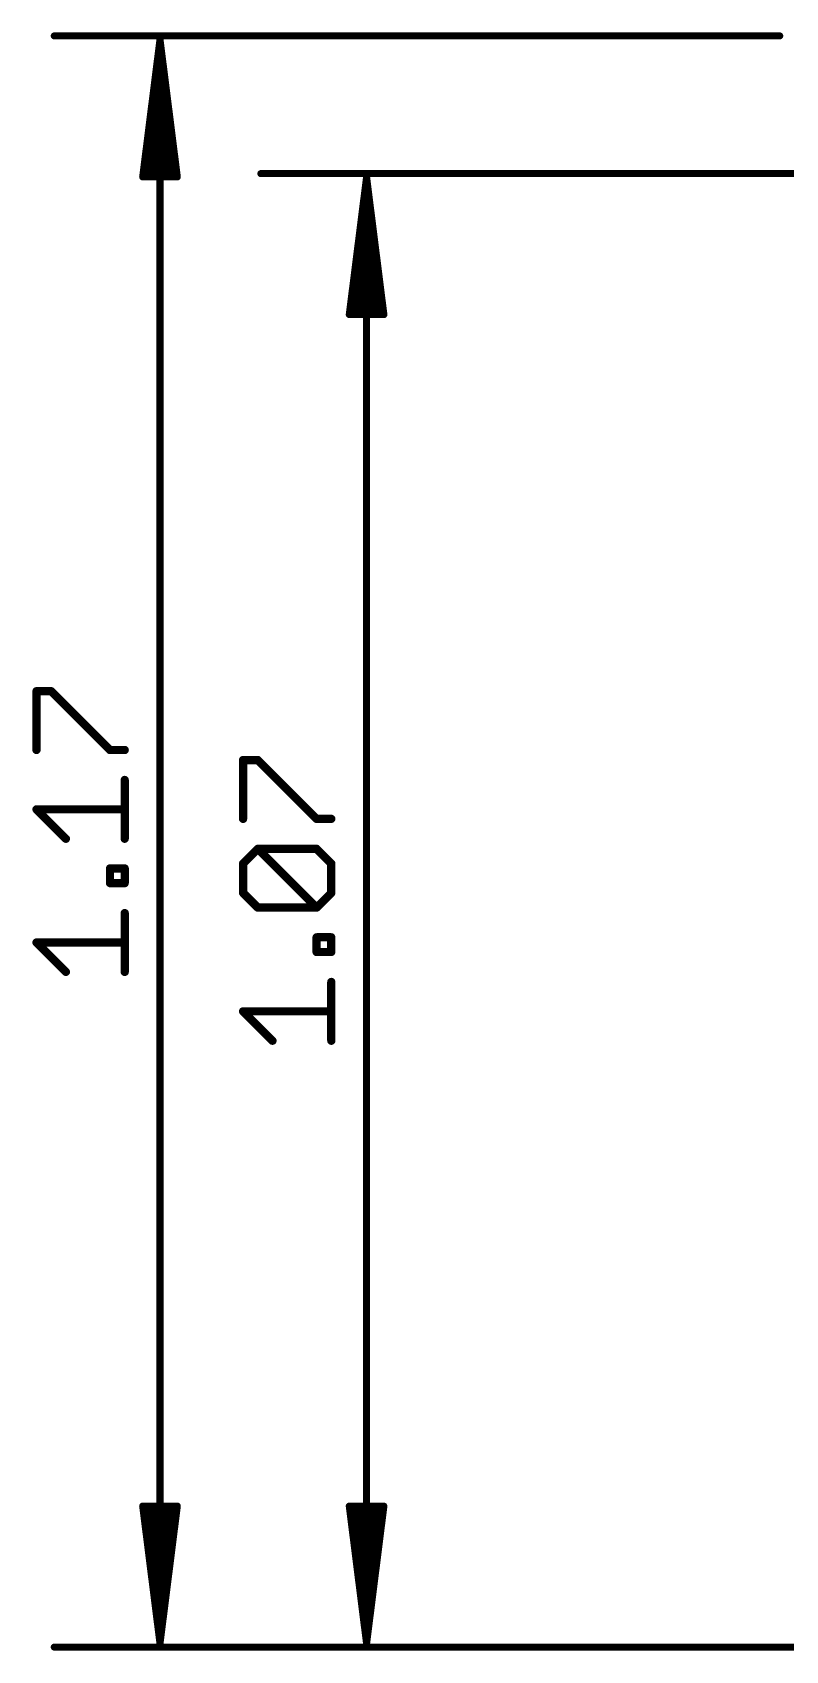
# Model space of a CAD drawing. Extents: x -38 to 69, y -31 to 38.
# Drawn here: x -17.59 to -3.7, y -0.07 to 29.78 of the extents above; entities that cross this region are included whole.
import ezdxf

# ---------------------------------------------------------------- set-up
doc = ezdxf.new("R2010")
doc.units = 0
doc.layers.add('47', color=253, linetype='CONTINUOUS')

msp = doc.modelspace()

# ---------------------------------------------------------------- linework, layer by layer
at = {"layer": '47'}
for points, const_width in [([(-3.81, 29.718), (-17.19, 29.718)], 0.13), ([(-15.24, 29.653), (-15.5592, 27.118)], 0.13), ([(-15.24, 29.653), (-15.5, 27.118)], 0.13), ([(-15.24, 29.653), (-15.37, 27.118)], 0.13), ([(-15.24, 29.653), (-15.24, 0.065)], 0.13), ([(-14.9208, 27.118), (-15.24, 29.653)], 0.13), ([(-15.11, 27.118), (-15.24, 29.653)], 0.13), ([(-14.98, 27.118), (-15.24, 29.653)], 0.13), ([(-15.5592, 27.118), (-14.9208, 27.118)], 0.13), ([(0, 27.178), (-13.38, 27.178)], 0.13), ([(-11.43, 27.113), (-11.7492, 24.578)], 0.13), ([(-11.43, 27.113), (-11.69, 24.578)], 0.13), ([(-11.43, 27.113), (-11.56, 24.578)], 0.13), ([(-11.43, 0.065), (-11.43, 27.113)], 0.13), ([(-11.1108, 24.578), (-11.43, 27.113)], 0.13), ([(-11.3, 24.578), (-11.43, 27.113)], 0.13), ([(-11.17, 24.578), (-11.43, 27.113)], 0.13), ([(-11.7492, 24.578), (-11.1108, 24.578)], 0.13), ([(-17.5177, 16.5467), (-17.5177, 17.6314)], 0.1524), ([(-17.5177, 17.6314), (-17.2465, 17.6314)], 0.1524), ([(-17.2465, 17.6314), (-16.1619, 16.5467)], 0.1524), ([(-16.1619, 16.5467), (-15.8907, 16.5467)], 0.1524), ([(-13.7077, 15.2767), (-13.7077, 16.3614)], 0.1524), ([(-13.7077, 16.3614), (-13.4365, 16.3614)], 0.1524), ([(-13.4365, 16.3614), (-12.3519, 15.2767)], 0.1524), ([(-15.8907, 14.9095), (-15.8907, 15.9942)], 0.1524), ([(-16.9754, 14.9095), (-17.5177, 15.4519)], 0.1524), ([(-17.5177, 15.4519), (-15.8907, 15.4519)], 0.1524), ([(-12.3519, 15.2767), (-12.0807, 15.2767)], 0.1524), ([(-13.7077, 14.453), (-13.4365, 14.7242)], 0.1524), ([(-13.4365, 14.7242), (-12.3519, 14.7242)], 0.1524), ([(-12.3519, 13.6395), (-13.4365, 14.7242)], 0.1524), ([(-12.3519, 14.7242), (-12.0807, 14.453)], 0.1524), ([(-16.1619, 14.091), (-16.1619, 14.3621)], 0.1524), ([(-16.1619, 14.3621), (-15.8907, 14.3621)], 0.1524), ([(-15.8907, 14.3621), (-15.8907, 14.091)], 0.1524), ([(-13.7077, 13.9107), (-13.7077, 14.453)], 0.1524), ([(-12.0807, 14.453), (-12.0807, 13.9107)], 0.1524), ([(-15.8907, 14.091), (-16.1619, 14.091)], 0.1524), ([(-13.4365, 13.6395), (-13.7077, 13.9107)], 0.1524), ([(-12.0807, 13.9107), (-12.3519, 13.6395)], 0.1524), ([(-15.8907, 12.4538), (-15.8907, 13.5385)], 0.1524), ([(-12.3519, 13.6395), (-13.4365, 13.6395)], 0.1524), ([(-12.3519, 12.821), (-12.3519, 13.0921)], 0.1524), ([(-12.3519, 13.0921), (-12.0807, 13.0921)], 0.1524), ([(-12.0807, 13.0921), (-12.0807, 12.821)], 0.1524), ([(-16.9754, 12.4538), (-17.5177, 12.9961)], 0.1524), ([(-17.5177, 12.9961), (-15.8907, 12.9961)], 0.1524), ([(-12.0807, 12.821), (-12.3519, 12.821)], 0.1524), ([(-12.0807, 11.1838), (-12.0807, 12.2685)], 0.1524), ([(-13.1654, 11.1838), (-13.7077, 11.7261)], 0.1524), ([(-13.7077, 11.7261), (-12.0807, 11.7261)], 0.1524), ([(-15.24, 0.065), (-15.5592, 2.6)], 0.13), ([(-15.5592, 2.6), (-14.9208, 2.6)], 0.13), ([(-15.24, 0.065), (-15.5, 2.6)], 0.13), ([(-15.24, 0.065), (-15.37, 2.6)], 0.13), ([(-14.9208, 2.6), (-15.24, 0.065)], 0.13), ([(-15.11, 2.6), (-15.24, 0.065)], 0.13), ([(-14.98, 2.6), (-15.24, 0.065)], 0.13), ([(-11.43, 0.065), (-11.7492, 2.6)], 0.13), ([(-11.7492, 2.6), (-11.1108, 2.6)], 0.13), ([(-11.43, 0.065), (-11.69, 2.6)], 0.13), ([(-11.43, 0.065), (-11.56, 2.6)], 0.13), ([(-11.1108, 2.6), (-11.43, 0.065)], 0.13), ([(-11.3, 2.6), (-11.43, 0.065)], 0.13), ([(-11.17, 2.6), (-11.43, 0.065)], 0.13), ([(-3.81, 0), (-17.19, 0)], 0.13), ([(0, 0), (-13.38, 0)], 0.13)]:
    msp.add_lwpolyline(points, dxfattribs=dict(at, const_width=const_width))
for points, const_width in [([(-17.19, 29.7505, 1), (-17.19, 29.6855)], 0.065), ([(-15.2075, 29.653, 1), (-15.2725, 29.653)], 0.065), ([(-15.2078, 29.6571, 1), (-15.2722, 29.6489)], 0.065), ([(-15.2075, 29.6513, 1), (-15.2725, 29.6547)], 0.065), ([(-15.2075, 29.6547, 1), (-15.2725, 29.6513)], 0.065), ([(-15.2077, 29.6563, 1), (-15.2723, 29.6497)], 0.065), ([(-15.2077, 29.6497, 1), (-15.2723, 29.6563)], 0.065), ([(-15.2078, 29.6489, 1), (-15.2722, 29.6571)], 0.065), ([(-3.81, 29.6855, 1), (-3.81, 29.7505)], 0.065), ([(-15.5592, 27.1505, 1), (-15.5592, 27.0855)], 0.065), ([(-14.9208, 27.0855, 1), (-14.9208, 27.1505)], 0.065), ([(-13.38, 27.2105, 1), (-13.38, 27.1455)], 0.065), ([(-11.3975, 27.113, 1), (-11.4625, 27.113)], 0.065), ([(-11.3978, 27.1171, 1), (-11.4622, 27.1089)], 0.065), ([(-11.3975, 27.1113, 1), (-11.4625, 27.1147)], 0.065), ([(-11.3975, 27.1147, 1), (-11.4625, 27.1113)], 0.065), ([(-11.3977, 27.1163, 1), (-11.4623, 27.1097)], 0.065), ([(-11.3977, 27.1097, 1), (-11.4623, 27.1163)], 0.065), ([(-11.3978, 27.1089, 1), (-11.4622, 27.1171)], 0.065), ([(-15.5915, 27.1221, 1), (-15.527, 27.1139)], 0.065), ([(-15.5323, 27.1213, 1), (-15.4677, 27.1147)], 0.065), ([(-15.4025, 27.1197, 1), (-15.3375, 27.1163)], 0.065), ([(-15.1425, 27.1163, 1), (-15.0775, 27.1197)], 0.065), ([(-15.0123, 27.1147, 1), (-14.9477, 27.1213)], 0.065), ([(-14.953, 27.1139, 1), (-14.8885, 27.1221)], 0.065), ([(-11.7815, 24.5821, 1), (-11.717, 24.5739)], 0.065), ([(-11.7492, 24.6105, 1), (-11.7492, 24.5455)], 0.065), ([(-11.7223, 24.5813, 1), (-11.6577, 24.5747)], 0.065), ([(-11.5925, 24.5797, 1), (-11.5275, 24.5763)], 0.065), ([(-11.3325, 24.5763, 1), (-11.2675, 24.5797)], 0.065), ([(-11.2023, 24.5747, 1), (-11.1377, 24.5813)], 0.065), ([(-11.143, 24.5739, 1), (-11.0785, 24.5821)], 0.065), ([(-11.1108, 24.5455, 1), (-11.1108, 24.6105)], 0.065), ([(-17.4796, 17.6314, 1), (-17.5558, 17.6314)], 0.0762), ([(-17.5177, 17.6695, 1), (-17.5177, 17.5933)], 0.0762), ([(-17.2196, 17.6583, 1), (-17.2735, 17.6044)], 0.0762), ([(-17.2465, 17.5933, 1), (-17.2465, 17.6695)], 0.0762), ([(-17.5558, 16.5467, 1), (-17.4796, 16.5467)], 0.0762), ([(-16.1619, 16.5848, 1), (-16.1619, 16.5086)], 0.0762), ([(-16.1888, 16.5198, 1), (-16.1349, 16.5736)], 0.0762), ([(-15.8907, 16.5086, 1), (-15.8907, 16.5848)], 0.0762), ([(-13.6696, 16.3614, 1), (-13.7458, 16.3614)], 0.0762), ([(-13.7077, 16.3995, 1), (-13.7077, 16.3233)], 0.0762), ([(-13.4096, 16.3883, 1), (-13.4635, 16.3344)], 0.0762), ([(-13.4365, 16.3233, 1), (-13.4365, 16.3995)], 0.0762), ([(-15.8526, 15.9942, 1), (-15.9288, 15.9942)], 0.0762), ([(-17.4907, 15.4788, 1), (-17.5446, 15.4249)], 0.0762), ([(-17.5177, 15.49, 1), (-17.5177, 15.4138)], 0.0762), ([(-15.8907, 15.4138, 1), (-15.8907, 15.49)], 0.0762), ([(-13.7458, 15.2767, 1), (-13.6696, 15.2767)], 0.0762), ([(-12.3519, 15.3148, 1), (-12.3519, 15.2386)], 0.0762), ([(-12.3788, 15.2498, 1), (-12.3249, 15.3036)], 0.0762), ([(-12.0807, 15.2386, 1), (-12.0807, 15.3148)], 0.0762), ([(-17.0023, 14.8826, 1), (-16.9484, 14.9365)], 0.0762), ([(-15.9288, 14.9095, 1), (-15.8526, 14.9095)], 0.0762), ([(-13.4365, 14.7623, 1), (-13.4365, 14.6861)], 0.0762), ([(-13.4096, 14.7511, 1), (-13.4635, 14.6973)], 0.0762), ([(-13.4096, 14.6973, 1), (-13.4635, 14.7511)], 0.0762), ([(-12.3249, 14.7511, 1), (-12.3788, 14.6973)], 0.0762), ([(-12.3519, 14.6861, 1), (-12.3519, 14.7623)], 0.0762), ([(-16.1238, 14.3621, 1), (-16.2, 14.3621)], 0.0762), ([(-16.1619, 14.4002, 1), (-16.1619, 14.324)], 0.0762), ([(-15.8526, 14.3621, 1), (-15.9288, 14.3621)], 0.0762), ([(-15.8907, 14.324, 1), (-15.8907, 14.4002)], 0.0762), ([(-13.6696, 14.453, 1), (-13.7458, 14.453)], 0.0762), ([(-13.7346, 14.48, 1), (-13.6807, 14.4261)], 0.0762), ([(-12.0426, 14.453, 1), (-12.1188, 14.453)], 0.0762), ([(-12.1076, 14.4261, 1), (-12.0538, 14.48)], 0.0762), ([(-16.1619, 14.1291, 1), (-16.1619, 14.0529)], 0.0762), ([(-16.2, 14.091, 1), (-16.1238, 14.091)], 0.0762), ([(-15.9288, 14.091, 1), (-15.8526, 14.091)], 0.0762), ([(-15.8907, 14.0529, 1), (-15.8907, 14.1291)], 0.0762), ([(-13.7458, 13.9107, 1), (-13.6696, 13.9107)], 0.0762), ([(-13.6807, 13.9376, 1), (-13.7346, 13.8838)], 0.0762), ([(-12.1188, 13.9107, 1), (-12.0426, 13.9107)], 0.0762), ([(-12.0538, 13.8838, 1), (-12.1076, 13.9376)], 0.0762), ([(-15.8526, 13.5385, 1), (-15.9288, 13.5385)], 0.0762), ([(-13.4365, 13.6776, 1), (-13.4365, 13.6014)], 0.0762), ([(-13.4635, 13.6126, 1), (-13.4096, 13.6665)], 0.0762), ([(-12.3788, 13.6665, 1), (-12.3249, 13.6126)], 0.0762), ([(-12.3788, 13.6126, 1), (-12.3249, 13.6665)], 0.0762), ([(-12.3519, 13.6014, 1), (-12.3519, 13.6776)], 0.0762), ([(-12.3138, 13.0921, 1), (-12.39, 13.0921)], 0.0762), ([(-12.3519, 13.1302, 1), (-12.3519, 13.054)], 0.0762), ([(-12.0426, 13.0921, 1), (-12.1188, 13.0921)], 0.0762), ([(-12.0807, 13.054, 1), (-12.0807, 13.1302)], 0.0762), ([(-17.4907, 13.0231, 1), (-17.5446, 12.9692)], 0.0762), ([(-17.5177, 13.0342, 1), (-17.5177, 12.958)], 0.0762), ([(-15.8907, 12.958, 1), (-15.8907, 13.0342)], 0.0762), ([(-12.3519, 12.8591, 1), (-12.3519, 12.7829)], 0.0762), ([(-12.39, 12.821, 1), (-12.3138, 12.821)], 0.0762), ([(-12.1188, 12.821, 1), (-12.0426, 12.821)], 0.0762), ([(-12.0807, 12.7829, 1), (-12.0807, 12.8591)], 0.0762), ([(-17.0023, 12.4269, 1), (-16.9484, 12.4808)], 0.0762), ([(-15.9288, 12.4538, 1), (-15.8526, 12.4538)], 0.0762), ([(-12.0426, 12.2685, 1), (-12.1188, 12.2685)], 0.0762), ([(-13.6807, 11.7531, 1), (-13.7346, 11.6992)], 0.0762), ([(-13.7077, 11.7642, 1), (-13.7077, 11.688)], 0.0762), ([(-12.0807, 11.688, 1), (-12.0807, 11.7642)], 0.0762), ([(-13.1923, 11.1569, 1), (-13.1384, 11.2108)], 0.0762), ([(-12.1188, 11.1838, 1), (-12.0426, 11.1838)], 0.0762), ([(-15.527, 2.6041, 1), (-15.5915, 2.5959)], 0.065), ([(-15.5592, 2.6325, 1), (-15.5592, 2.5675)], 0.065), ([(-15.4677, 2.6033, 1), (-15.5323, 2.5967)], 0.065), ([(-15.3375, 2.6017, 1), (-15.4025, 2.5983)], 0.065), ([(-15.0775, 2.5983, 1), (-15.1425, 2.6017)], 0.065), ([(-14.9477, 2.5967, 1), (-15.0123, 2.6033)], 0.065), ([(-14.8885, 2.5959, 1), (-14.953, 2.6041)], 0.065), ([(-14.9208, 2.5675, 1), (-14.9208, 2.6325)], 0.065), ([(-11.717, 2.6041, 1), (-11.7815, 2.5959)], 0.065), ([(-11.7492, 2.6325, 1), (-11.7492, 2.5675)], 0.065), ([(-11.6577, 2.6033, 1), (-11.7223, 2.5967)], 0.065), ([(-11.5275, 2.6017, 1), (-11.5925, 2.5983)], 0.065), ([(-11.2675, 2.5983, 1), (-11.3325, 2.6017)], 0.065), ([(-11.1377, 2.5967, 1), (-11.2023, 2.6033)], 0.065), ([(-11.0785, 2.5959, 1), (-11.143, 2.6041)], 0.065), ([(-11.1108, 2.5675, 1), (-11.1108, 2.6325)], 0.065), ([(-17.19, 0.0325, 1), (-17.19, -0.0325)], 0.065), ([(-15.2722, 0.0691, 1), (-15.2078, 0.0609)], 0.065), ([(-15.2723, 0.0683, 1), (-15.2077, 0.0617)], 0.065), ([(-15.2725, 0.0633, 1), (-15.2075, 0.0667)], 0.065), ([(-15.2725, 0.0667, 1), (-15.2075, 0.0633)], 0.065), ([(-15.2725, 0.065, 1), (-15.2075, 0.065)], 0.065), ([(-15.2723, 0.0617, 1), (-15.2077, 0.0683)], 0.065), ([(-15.2722, 0.0609, 1), (-15.2078, 0.0691)], 0.065), ([(-13.38, 0.0325, 1), (-13.38, -0.0325)], 0.065), ([(-11.4622, 0.0691, 1), (-11.3978, 0.0609)], 0.065), ([(-11.4623, 0.0683, 1), (-11.3977, 0.0617)], 0.065), ([(-11.4625, 0.0633, 1), (-11.3975, 0.0667)], 0.065), ([(-11.4625, 0.0667, 1), (-11.3975, 0.0633)], 0.065), ([(-11.4625, 0.065, 1), (-11.3975, 0.065)], 0.065), ([(-11.4623, 0.0617, 1), (-11.3977, 0.0683)], 0.065), ([(-11.4622, 0.0609, 1), (-11.3978, 0.0691)], 0.065), ([(-3.81, -0.0325, 1), (-3.81, 0.0325)], 0.065)]:
    msp.add_lwpolyline(points, format="xyb", dxfattribs=dict(at, const_width=const_width))

doc.saveas('drawing.dxf')
